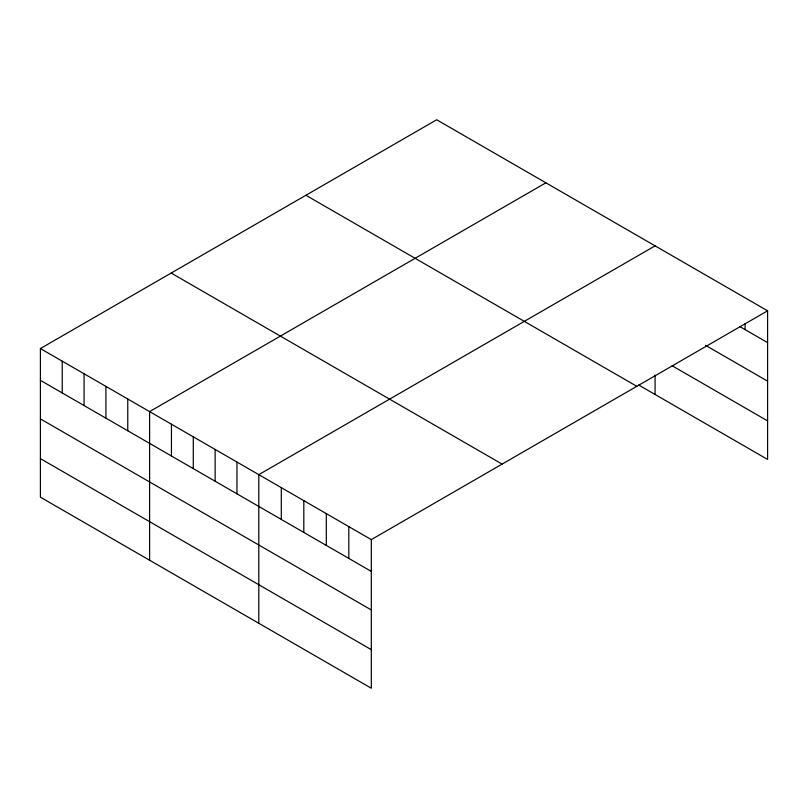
<?xml version="1.0" encoding="UTF-8"?>
<svg xmlns="http://www.w3.org/2000/svg" width="808" height="808" viewBox="0 0 808 808"><rect width="100%" height="100%" fill="white"/><g stroke="black" fill="none" stroke-linecap="round" stroke-linejoin="round"><path stroke-width="1.21" d="M767.6 310.817L371.316 539.613L371.316 688.234L40.4 497.183L40.4 348.561L436.684 119.766L767.6 310.817L767.6 459.439L638.704 385.032M545.885 182.81L149.601 411.605L149.601 560.227M655.086 245.864L258.802 474.649L258.802 623.271M739.744 326.523L767.6 342.602M705.455 345.279L767.6 381.164M672.236 365.822L767.6 420.887M305.909 195.263L636.825 386.325M171.175 273.054L502.091 464.105M40.4 348.561L371.316 539.613M40.4 380.336L371.316 571.397M40.4 418.897L371.316 609.949M40.4 458.621L371.316 649.672M745.097 323.503L745.097 329.614M655.086 375.205L655.086 394.486M348.814 526.624L348.814 558.399M326.311 513.625L326.311 545.41M303.808 500.637L303.808 532.422M281.305 487.648L281.305 519.433M236.966 462.045L236.966 493.829M215.13 449.43L215.13 481.214M193.284 436.825L193.284 468.61M171.447 424.21L171.447 455.995M127.765 398.99L127.765 430.775M105.919 386.386L105.919 418.17M84.082 373.771L84.082 405.555M62.236 361.166L62.236 392.951"/></g></svg>
